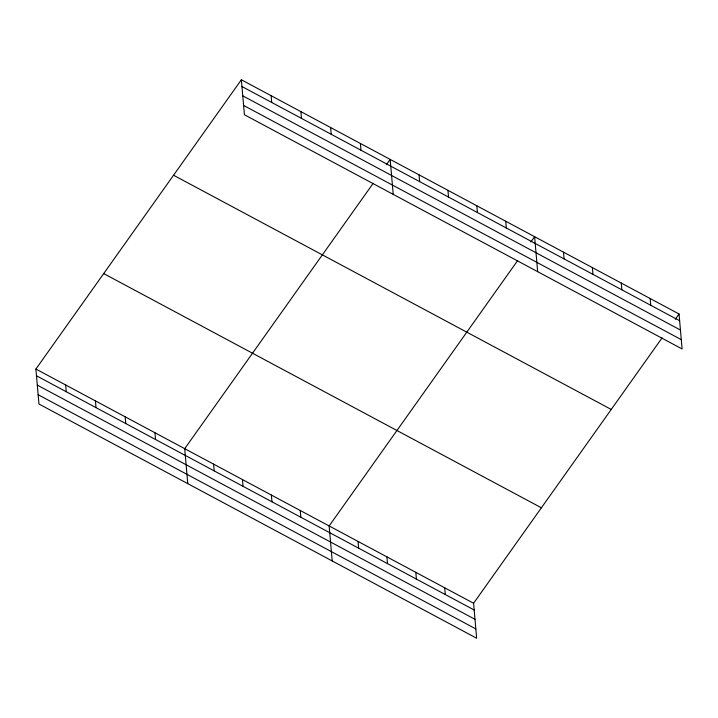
<?xml version="1.0" encoding="UTF-8"?>
<svg xmlns="http://www.w3.org/2000/svg" width="718" height="718" viewBox="0 0 718 718"><rect width="100%" height="100%" fill="white"/><g stroke="black" fill="none" stroke-linecap="round" stroke-linejoin="round"><path stroke-width="1.08" d="M662.095 337.846L473.584 603.255L476.644 638.23L38.96 404.019L35.9 369.043L241.356 79.77L679.04 313.981L682.1 348.957L244.416 114.745L241.356 79.77M373.216 183.269L184.714 448.678L187.775 483.645M386.401 164.709L390.17 159.405L393.231 194.381M517.651 260.562L329.149 525.962L332.21 560.938M530.835 242.002L534.605 236.698L537.665 271.664M675.27 319.286L679.04 313.981M241.948 86.528L679.632 320.74M242.756 95.835L680.449 330.047M243.599 105.429L681.283 339.641M173.55 175.237L611.242 409.448M103.697 273.585L541.39 507.797M35.9 369.043L473.584 603.255M36.492 375.792L474.176 610.004M37.309 385.108L474.993 619.32M38.144 394.703L475.837 628.914M650.149 298.526L650.741 305.276M621.267 283.071L621.86 289.821M592.377 267.608L592.969 274.366M563.495 252.153L564.079 258.902M505.714 221.234L506.307 227.992M476.833 205.779L477.416 212.528M447.942 190.324L448.535 197.073M419.052 174.86L419.644 181.618M444.702 587.8L445.295 594.549M415.812 572.336L416.404 579.094M360.4 143.483L360.992 150.233M386.921 556.881L387.514 563.63M330.639 127.553L331.231 134.302M358.04 541.426L358.632 548.175M300.878 111.631L301.47 118.38M271.117 95.7L271.709 102.45M300.268 510.507L300.851 517.256M271.377 495.052L271.969 501.801M242.487 479.588L243.079 486.346M213.605 464.133L214.188 470.882M154.953 432.748L155.546 439.497M125.192 416.826L125.776 423.575M95.422 400.895L96.015 407.644M65.661 384.974L66.253 391.723"/></g></svg>
